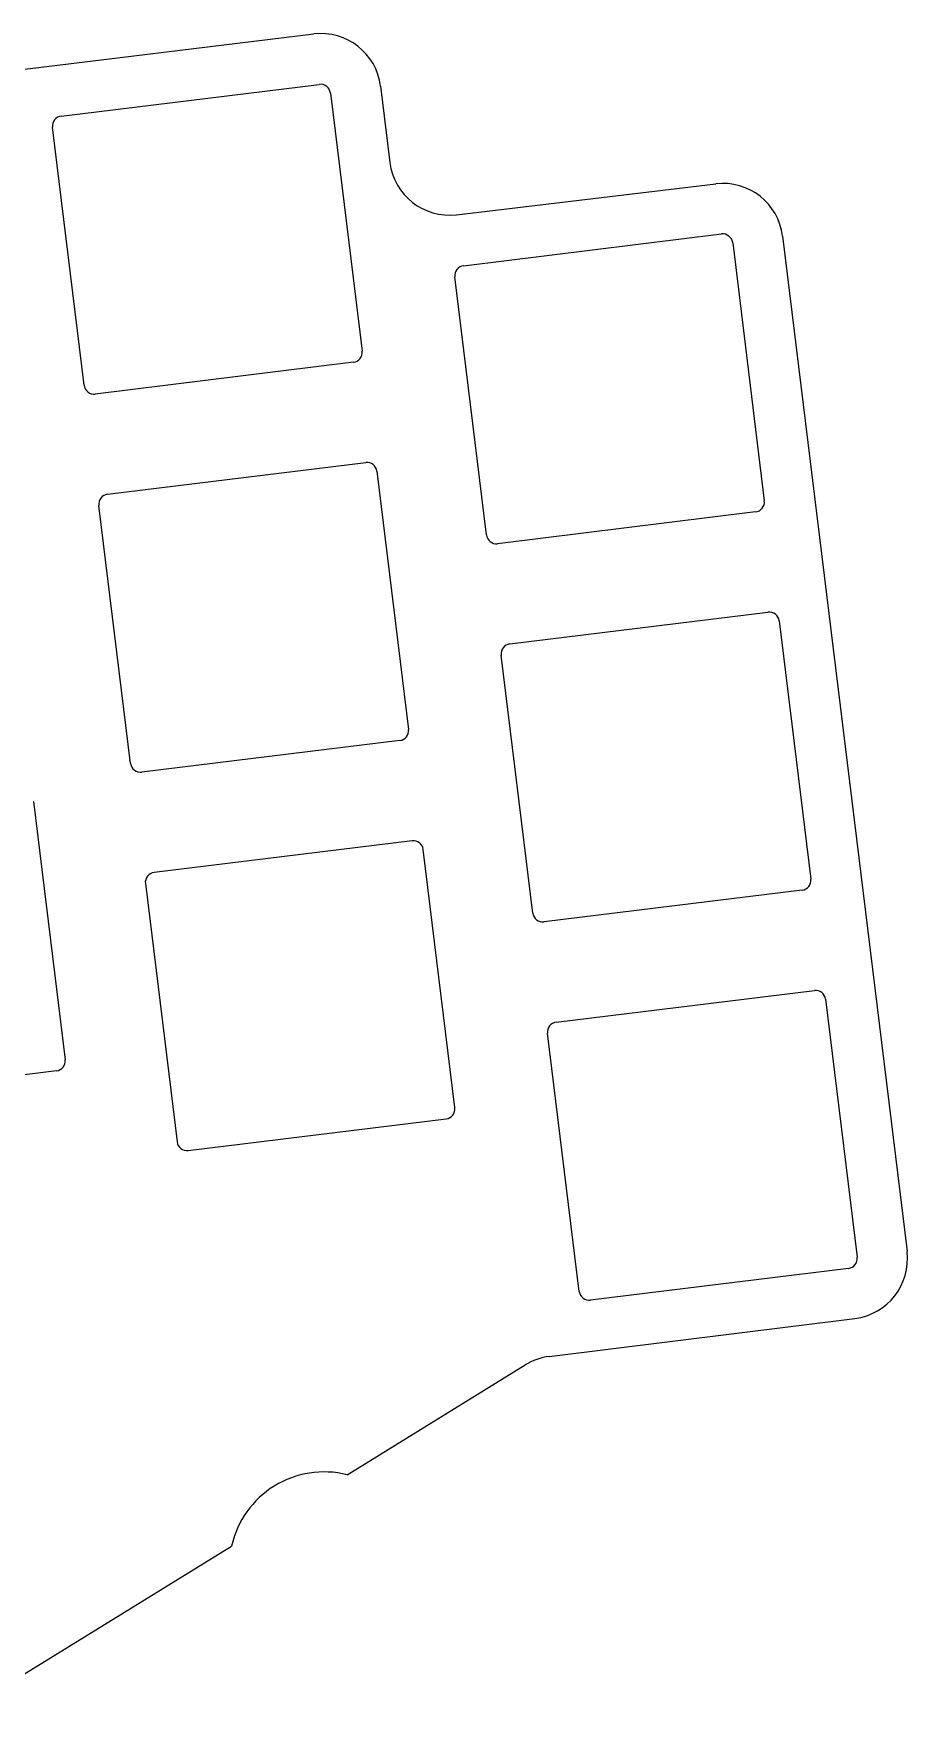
# Model space of a CAD drawing. Header units: millimetres. Extents: x -116 to 116, y -54 to 54.
# Drawn here: x 72.4 to 116.1, y -32.2 to 51.7 of the extents above; entities that cross this region are included whole.
import ezdxf

# ---------------------------------------------------------------- set-up
doc = ezdxf.new("R2010")
doc.units = ezdxf.units.MM
doc.layers.add('Pocket008', color=7, linetype='CONTINUOUS')

msp = doc.modelspace()

# ---------------------------------------------------------------- linework, layer by layer
at = {"layer": 'Pocket008'}
for p, q in [((70.46, 49.7019, -1.6), (86.4369, 51.641, -1.6)), ((70.46, 49.7019, 1.9), (86.4369, 51.641, 1.9)), ((70.46, 49.7019, -1.6), (86.4369, 51.641, -1.6)), ((70.46, 49.7019, 1.9), (86.4369, 51.641, 1.9)), ((86.4369, 51.641, -1.6), (86.4369, 51.641, 1.9)), ((86.4369, 51.641, -1.6), (86.4369, 51.641, 1.9)), ((73.8101, 47.5392, -1.6), (86.7132, 49.1235, -1.6)), ((73.8101, 47.5392, 1.9), (86.7132, 49.1235, 1.9)), ((73.8101, 47.5392, 1.9), (86.7132, 49.1235, 1.9)), ((73.8101, 47.5392, -1.6), (86.7132, 49.1235, -1.6)), ((86.7132, 49.1235, 1.9), (86.7132, 49.1235, -1.6)), ((86.7132, 49.1235, 1.9), (86.7132, 49.1235, -1.6)), ((87.2705, 48.6882, -1.6), (88.8519, 35.7859, -1.6)), ((87.2705, 48.6882, 1.9), (88.8519, 35.7859, 1.9)), ((87.2705, 48.6882, 1.9), (87.2705, 48.6882, -1.6)), ((87.2705, 48.6882, 1.9), (88.8519, 35.7859, 1.9)), ((87.2705, 48.6882, -1.6), (88.8519, 35.7859, -1.6)), ((87.2705, 48.6882, 1.9), (87.2705, 48.6882, -1.6)), ((89.7758, 49.0293, -1.6), (90.245, 45.2176, -1.6)), ((89.7758, 49.0293, 1.9), (90.245, 45.2176, 1.9)), ((89.7758, 49.0293, -1.6), (89.7758, 49.0293, 1.9)), ((89.7758, 49.0293, -1.6), (90.245, 45.2176, -1.6)), ((89.7758, 49.0293, 1.9), (90.245, 45.2176, 1.9)), ((89.7758, 49.0293, -1.6), (89.7758, 49.0293, 1.9)), ((74.9591, 34.0789, -1.6), (73.3748, 46.982, -1.6)), ((74.9591, 34.0789, 1.9), (73.3748, 46.982, 1.9)), ((73.3748, 46.982, 1.9), (73.3748, 46.982, -1.6)), ((74.9591, 34.0789, 1.9), (73.3748, 46.982, 1.9)), ((73.3748, 46.982, 1.9), (73.3748, 46.982, -1.6)), ((74.9591, 34.0789, -1.6), (73.3748, 46.982, -1.6)), ((73.8101, 47.5392, 1.9), (73.8101, 47.5392, -1.6)), ((73.8101, 47.5392, 1.9), (73.8101, 47.5392, -1.6)), ((90.245, 45.2176, -1.6), (90.245, 45.2176, 1.9)), ((90.245, 45.2176, -1.6), (90.245, 45.2176, 1.9)), ((93.5772, 42.6051, -1.6), (106.541, 44.1485, -1.6)), ((93.5772, 42.6051, 1.9), (106.541, 44.1485, 1.9)), ((93.5772, 42.6051, -1.6), (106.541, 44.1485, -1.6)), ((93.5772, 42.6051, 1.9), (106.541, 44.1485, 1.9)), ((106.541, 44.1485, -1.6), (106.541, 44.1485, 1.9)), ((106.541, 44.1485, -1.6), (106.541, 44.1485, 1.9)), ((93.5772, 42.6051, -1.6), (93.5772, 42.6051, 1.9)), ((93.5772, 42.6051, -1.6), (93.5772, 42.6051, 1.9)), ((93.9204, 40.0593, -1.6), (106.824, 41.6436, -1.6)), ((93.9204, 40.0593, 1.9), (106.824, 41.6436, 1.9)), ((93.9204, 40.0593, 1.9), (106.824, 41.6436, 1.9)), ((93.9204, 40.0593, -1.6), (106.824, 41.6436, -1.6)), ((106.824, 41.6436, 1.9), (106.824, 41.6436, -1.6)), ((106.824, 41.6436, 1.9), (106.824, 41.6436, -1.6)), ((107.381, 41.2083, -1.6), (108.962, 28.3059, -1.6)), ((107.381, 41.2083, 1.9), (108.962, 28.3059, 1.9)), ((107.381, 41.2083, 1.9), (107.381, 41.2083, -1.6)), ((107.381, 41.2083, 1.9), (108.962, 28.3059, 1.9)), ((107.381, 41.2083, -1.6), (108.962, 28.3059, -1.6)), ((107.381, 41.2083, 1.9), (107.381, 41.2083, -1.6)), ((109.874, 41.5345, -1.6), (116.096, -9.22559, -1.6)), ((109.874, 41.5345, 1.9), (116.096, -9.22559, 1.9)), ((109.874, 41.5345, -1.6), (109.874, 41.5345, 1.9)), ((109.874, 41.5345, -1.6), (116.096, -9.22559, -1.6)), ((109.874, 41.5345, 1.9), (116.096, -9.22559, 1.9)), ((109.874, 41.5345, -1.6), (109.874, 41.5345, 1.9)), ((95.0694, 26.599, -1.6), (93.4851, 39.5021, -1.6)), ((95.0694, 26.599, 1.9), (93.4851, 39.5021, 1.9)), ((93.4851, 39.5021, 1.9), (93.4851, 39.5021, -1.6)), ((95.0694, 26.599, 1.9), (93.4851, 39.5021, 1.9)), ((93.4851, 39.5021, 1.9), (93.4851, 39.5021, -1.6)), ((95.0694, 26.599, -1.6), (93.4851, 39.5021, -1.6)), ((93.9204, 40.0593, 1.9), (93.9204, 40.0593, -1.6)), ((93.9204, 40.0593, 1.9), (93.9204, 40.0593, -1.6)), ((88.4165, 35.2287, -1.6), (75.5163, 33.6436, -1.6)), ((88.4165, 35.2287, 1.9), (75.5163, 33.6436, 1.9)), ((88.4165, 35.2287, 1.9), (75.5163, 33.6436, 1.9)), ((88.4165, 35.2287, -1.6), (75.5163, 33.6436, -1.6)), ((88.4165, 35.2287, 1.9), (88.4165, 35.2287, -1.6)), ((88.4165, 35.2287, 1.9), (88.4165, 35.2287, -1.6)), ((88.8519, 35.7859, 1.9), (88.8519, 35.7859, -1.6)), ((88.8519, 35.7859, 1.9), (88.8519, 35.7859, -1.6)), ((74.9591, 34.0789, 1.9), (74.9591, 34.0789, -1.6)), ((74.9591, 34.0789, 1.9), (74.9591, 34.0789, -1.6)), ((75.5163, 33.6436, 1.9), (75.5163, 33.6436, -1.6)), ((75.5163, 33.6436, 1.9), (75.5163, 33.6436, -1.6)), ((76.1316, 28.6324, -1.6), (89.0347, 30.2167, -1.6)), ((76.1316, 28.6324, 1.9), (89.0347, 30.2167, 1.9)), ((76.1316, 28.6324, 1.9), (89.0347, 30.2167, 1.9)), ((76.1316, 28.6324, -1.6), (89.0347, 30.2167, -1.6)), ((89.0347, 30.2167, 1.9), (89.0347, 30.2167, -1.6)), ((89.0347, 30.2167, 1.9), (89.0347, 30.2167, -1.6)), ((89.5919, 29.7814, -1.6), (91.1733, 16.8791, -1.6)), ((89.5919, 29.7814, 1.9), (91.1733, 16.8791, 1.9)), ((89.5919, 29.7814, 1.9), (89.5919, 29.7814, -1.6)), ((89.5919, 29.7814, 1.9), (91.1733, 16.8791, 1.9)), ((89.5919, 29.7814, -1.6), (91.1733, 16.8791, -1.6)), ((89.5919, 29.7814, 1.9), (89.5919, 29.7814, -1.6)), ((76.1316, 28.6324, 1.9), (76.1316, 28.6324, -1.6)), ((76.1316, 28.6324, 1.9), (76.1316, 28.6324, -1.6)), ((77.2806, 15.1721, -1.6), (75.6963, 28.0752, -1.6)), ((77.2806, 15.1721, 1.9), (75.6963, 28.0752, 1.9)), ((75.6963, 28.0752, 1.9), (75.6963, 28.0752, -1.6)), ((77.2806, 15.1721, 1.9), (75.6963, 28.0752, 1.9)), ((75.6963, 28.0752, 1.9), (75.6963, 28.0752, -1.6)), ((77.2806, 15.1721, -1.6), (75.6963, 28.0752, -1.6)), ((108.527, 27.7487, -1.6), (95.6266, 26.1637, -1.6)), ((108.527, 27.7487, 1.9), (95.6266, 26.1637, 1.9)), ((108.527, 27.7487, 1.9), (95.6266, 26.1637, 1.9)), ((108.527, 27.7487, -1.6), (95.6266, 26.1637, -1.6)), ((108.527, 27.7487, 1.9), (108.527, 27.7487, -1.6)), ((108.527, 27.7487, 1.9), (108.527, 27.7487, -1.6)), ((108.962, 28.3059, 1.9), (108.962, 28.3059, -1.6)), ((108.962, 28.3059, 1.9), (108.962, 28.3059, -1.6)), ((95.0694, 26.599, 1.9), (95.0694, 26.599, -1.6)), ((95.0694, 26.599, 1.9), (95.0694, 26.599, -1.6)), ((95.6266, 26.1637, 1.9), (95.6266, 26.1637, -1.6)), ((95.6266, 26.1637, 1.9), (95.6266, 26.1637, -1.6)), ((96.2419, 21.1525, -1.6), (109.145, 22.7368, -1.6)), ((96.2419, 21.1525, 1.9), (109.145, 22.7368, 1.9)), ((96.2419, 21.1525, 1.9), (109.145, 22.7368, 1.9)), ((96.2419, 21.1525, -1.6), (109.145, 22.7368, -1.6)), ((109.145, 22.7368, 1.9), (109.145, 22.7368, -1.6)), ((109.145, 22.7368, 1.9), (109.145, 22.7368, -1.6)), ((109.702, 22.3015, -1.6), (111.284, 9.39913, -1.6)), ((109.702, 22.3015, 1.9), (111.284, 9.39913, 1.9)), ((109.702, 22.3015, 1.9), (109.702, 22.3015, -1.6)), ((109.702, 22.3015, 1.9), (111.284, 9.39913, 1.9)), ((109.702, 22.3015, -1.6), (111.284, 9.39913, -1.6)), ((109.702, 22.3015, 1.9), (109.702, 22.3015, -1.6)), ((96.2419, 21.1525, 1.9), (96.2419, 21.1525, -1.6)), ((96.2419, 21.1525, 1.9), (96.2419, 21.1525, -1.6)), ((97.3908, 7.69218, -1.6), (95.8065, 20.5953, -1.6)), ((97.3908, 7.69218, 1.9), (95.8065, 20.5953, 1.9)), ((95.8065, 20.5953, 1.9), (95.8065, 20.5953, -1.6)), ((97.3908, 7.69218, 1.9), (95.8065, 20.5953, 1.9)), ((95.8065, 20.5953, 1.9), (95.8065, 20.5953, -1.6)), ((97.3908, 7.69218, -1.6), (95.8065, 20.5953, -1.6)), ((91.1733, 16.8791, 1.9), (91.1733, 16.8791, -1.6)), ((91.1733, 16.8791, 1.9), (91.1733, 16.8791, -1.6)), ((90.738, 16.3218, -1.6), (77.8378, 14.7368, -1.6)), ((90.738, 16.3218, 1.9), (77.8378, 14.7368, 1.9)), ((90.738, 16.3218, 1.9), (77.8378, 14.7368, 1.9)), ((90.738, 16.3218, -1.6), (77.8378, 14.7368, -1.6)), ((90.738, 16.3218, 1.9), (90.738, 16.3218, -1.6)), ((90.738, 16.3218, 1.9), (90.738, 16.3218, -1.6)), ((77.2806, 15.1721, 1.9), (77.2806, 15.1721, -1.6)), ((77.2806, 15.1721, 1.9), (77.2806, 15.1721, -1.6)), ((77.8378, 14.7368, 1.9), (77.8378, 14.7368, -1.6)), ((77.8378, 14.7368, 1.9), (77.8378, 14.7368, -1.6)), ((72.4277, 13.2677, -1.6), (74.0091, 0.36536, -1.6)), ((72.4277, 13.2677, 1.9), (74.0091, 0.36536, 1.9)), ((72.4277, 13.2677, 1.9), (72.4277, 13.2677, -1.6)), ((72.4277, 13.2677, 1.9), (74.0091, 0.36536, 1.9)), ((72.4277, 13.2677, -1.6), (74.0091, 0.36536, -1.6)), ((72.4277, 13.2677, 1.9), (72.4277, 13.2677, -1.6)), ((91.3562, 11.3099, -1.6), (78.4531, 9.7256, -1.6)), ((91.3562, 11.3099, 1.9), (78.4531, 9.7256, 1.9)), ((91.3562, 11.3099, 1.9), (78.4531, 9.7256, 1.9)), ((91.3562, 11.3099, -1.6), (78.4531, 9.7256, -1.6)), ((91.3562, 11.3099, 1.9), (91.3562, 11.3099, -1.6)), ((91.3562, 11.3099, 1.9), (91.3562, 11.3099, -1.6)), ((93.4962, -2.02815, -1.6), (91.9134, 10.8746, -1.6)), ((93.4962, -2.02815, 1.9), (91.9134, 10.8746, 1.9)), ((93.4962, -2.02815, 1.9), (91.9134, 10.8746, 1.9)), ((91.9134, 10.8746, 1.9), (91.9134, 10.8746, -1.6)), ((93.4962, -2.02815, -1.6), (91.9134, 10.8746, -1.6)), ((91.9134, 10.8746, 1.9), (91.9134, 10.8746, -1.6)), ((78.4531, 9.7256, 1.9), (78.4531, 9.7256, -1.6)), ((78.4531, 9.7256, 1.9), (78.4531, 9.7256, -1.6)), ((111.284, 9.39913, 1.9), (111.284, 9.39913, -1.6)), ((111.284, 9.39913, 1.9), (111.284, 9.39913, -1.6)), ((78.0177, 9.1684, -1.6), (79.602, -3.7347, -1.6)), ((78.0177, 9.1684, 1.9), (79.602, -3.7347, 1.9)), ((78.0177, 9.1684, 1.9), (78.0177, 9.1684, -1.6)), ((78.0177, 9.1684, 1.9), (79.602, -3.7347, 1.9)), ((78.0177, 9.1684, -1.6), (79.602, -3.7347, -1.6)), ((78.0177, 9.1684, 1.9), (78.0177, 9.1684, -1.6)), ((110.848, 8.84192, -1.6), (97.9481, 7.25685, -1.6)), ((110.848, 8.84192, 1.9), (97.9481, 7.25685, 1.9)), ((110.848, 8.84192, 1.9), (97.9481, 7.25685, 1.9)), ((110.848, 8.84192, -1.6), (97.9481, 7.25685, -1.6)), ((110.848, 8.84192, 1.9), (110.848, 8.84192, -1.6)), ((110.848, 8.84192, 1.9), (110.848, 8.84192, -1.6)), ((97.3908, 7.69218, 1.9), (97.3908, 7.69218, -1.6)), ((97.3908, 7.69218, 1.9), (97.3908, 7.69218, -1.6)), ((97.9481, 7.25685, 1.9), (97.9481, 7.25685, -1.6)), ((97.9481, 7.25685, 1.9), (97.9481, 7.25685, -1.6)), ((98.5633, 2.24568, -1.6), (111.466, 3.82998, -1.6)), ((98.5633, 2.24568, 1.9), (111.466, 3.82998, 1.9)), ((98.5633, 2.24568, 1.9), (111.466, 3.82998, 1.9)), ((98.5633, 2.24568, -1.6), (111.466, 3.82998, -1.6)), ((111.466, 3.82998, 1.9), (111.466, 3.82998, -1.6)), ((111.466, 3.82998, 1.9), (111.466, 3.82998, -1.6)), ((112.024, 3.39464, -1.6), (113.605, -9.50769, -1.6)), ((112.024, 3.39464, 1.9), (113.605, -9.50769, 1.9)), ((112.024, 3.39464, 1.9), (112.024, 3.39464, -1.6)), ((112.024, 3.39464, 1.9), (113.605, -9.50769, 1.9)), ((112.024, 3.39464, -1.6), (113.605, -9.50769, -1.6)), ((112.024, 3.39464, 1.9), (112.024, 3.39464, -1.6)), ((99.7123, -11.2146, -1.6), (98.128, 1.68847, -1.6)), ((99.7123, -11.2146, 1.9), (98.128, 1.68847, 1.9)), ((98.128, 1.68847, 1.9), (98.128, 1.68847, -1.6)), ((99.7123, -11.2146, 1.9), (98.128, 1.68847, 1.9)), ((98.128, 1.68847, 1.9), (98.128, 1.68847, -1.6)), ((99.7123, -11.2146, -1.6), (98.128, 1.68847, -1.6)), ((98.5633, 2.24568, 1.9), (98.5633, 2.24568, -1.6)), ((98.5633, 2.24568, 1.9), (98.5633, 2.24568, -1.6)), ((74.0091, 0.36536, 1.9), (74.0091, 0.36536, -1.6)), ((74.0091, 0.36536, 1.9), (74.0091, 0.36536, -1.6)), ((73.5738, -0.19184, -1.6), (60.6735, -1.77692, -1.6)), ((73.5738, -0.19184, 1.9), (60.6735, -1.77692, 1.9)), ((73.5738, -0.19184, 1.9), (60.6735, -1.77692, 1.9)), ((73.5738, -0.19184, -1.6), (60.6735, -1.77692, -1.6)), ((73.5738, -0.19184, 1.9), (73.5738, -0.19184, -1.6)), ((73.5738, -0.19184, 1.9), (73.5738, -0.19184, -1.6)), ((93.4962, -2.02815, 1.9), (93.4962, -2.02815, -1.6)), ((93.4962, -2.02815, 1.9), (93.4962, -2.02815, -1.6)), ((80.1592, -4.17004, -1.6), (93.0595, -2.58497, -1.6)), ((80.1592, -4.17004, 1.9), (93.0595, -2.58497, 1.9)), ((80.1592, -4.17004, 1.9), (93.0595, -2.58497, 1.9)), ((80.1592, -4.17004, -1.6), (93.0595, -2.58497, -1.6)), ((93.0595, -2.58497, 1.9), (93.0595, -2.58497, -1.6)), ((93.0595, -2.58497, 1.9), (93.0595, -2.58497, -1.6)), ((79.602, -3.7347, 1.9), (79.602, -3.7347, -1.6)), ((79.602, -3.7347, 1.9), (79.602, -3.7347, -1.6)), ((80.1592, -4.17004, 1.9), (80.1592, -4.17004, -1.6)), ((80.1592, -4.17004, 1.9), (80.1592, -4.17004, -1.6)), ((116.096, -9.22559, -1.6), (116.096, -9.22559, 1.9)), ((116.096, -9.22559, -1.6), (116.096, -9.22559, 1.9)), ((113.605, -9.50769, 1.9), (113.605, -9.50769, -1.6)), ((113.605, -9.50769, 1.9), (113.605, -9.50769, -1.6)), ((113.17, -10.0649, -1.6), (100.27, -11.65, -1.6)), ((113.17, -10.0649, 1.9), (100.27, -11.65, 1.9)), ((113.17, -10.0649, 1.9), (100.27, -11.65, 1.9)), ((113.17, -10.0649, -1.6), (100.27, -11.65, -1.6)), ((113.17, -10.0649, 1.9), (113.17, -10.0649, -1.6)), ((113.17, -10.0649, 1.9), (113.17, -10.0649, -1.6)), ((99.7123, -11.2146, 1.9), (99.7123, -11.2146, -1.6)), ((99.7123, -11.2146, 1.9), (99.7123, -11.2146, -1.6)), ((100.27, -11.65, 1.9), (100.27, -11.65, -1.6)), ((100.27, -11.65, 1.9), (100.27, -11.65, -1.6)), ((98.2081, -14.4676, -1.6), (113.488, -12.5677, -1.6)), ((98.2081, -14.4676, 1.9), (113.488, -12.5677, 1.9)), ((98.2081, -14.4676, -1.6), (113.488, -12.5677, -1.6)), ((98.2081, -14.4676, 1.9), (113.488, -12.5677, 1.9)), ((113.488, -12.5677, -1.6), (113.488, -12.5677, 1.9)), ((113.488, -12.5677, -1.6), (113.488, -12.5677, 1.9)), ((88.1034, -20.3773, -1.6), (97.004, -14.8909, -1.6)), ((88.1034, -20.3773, 1.9), (97.004, -14.8909, 1.9)), ((88.1034, -20.3773, -1.6), (97.004, -14.8909, -1.6)), ((88.1034, -20.3773, 1.9), (97.004, -14.8909, 1.9)), ((97.004, -14.8909, -1.6), (97.004, -14.8909, 1.9)), ((97.004, -14.8909, -1.6), (97.004, -14.8909, 1.9)), ((98.2081, -14.4676, -1.6), (98.2081, -14.4676, 1.9)), ((98.2081, -14.4676, -1.6), (98.2081, -14.4676, 1.9)), ((88.1034, -20.3773, -1.6), (88.1034, -20.3773, 1.9)), ((88.1034, -20.3773, -1.6), (88.1034, -20.3773, 1.9)), ((68.9082, -32.2102, -1.6), (82.3243, -23.9404, -1.6)), ((68.9082, -32.2102, 1.9), (82.3243, -23.9404, 1.9)), ((68.9082, -32.2102, -1.6), (82.3243, -23.9404, -1.6)), ((68.9082, -32.2102, 1.9), (82.3243, -23.9404, 1.9)), ((82.3243, -23.9404, -1.6), (82.3243, -23.9404, 1.9)), ((82.3243, -23.9404, -1.6), (82.3243, -23.9404, 1.9))]:
    msp.add_line(p, q, dxfattribs=at)
for centre, radius, start, end in [((86.7983, 48.6628, -1.6), 3.00003, 7.01711, 96.9196), ((86.7983, 48.6628, 1.9), 3.00003, 7.01711, 96.9196), ((86.7983, 48.6628, -1.6), 3.00003, 7.01711, 96.9196), ((86.7983, 48.6628, 1.9), 3.00003, 7.01711, 96.9196), ((86.7742, 48.6273, -1.6), 0.5, 7.00015, 96.9998), ((86.7742, 48.6273, 1.9), 0.5, 7.00015, 96.9998), ((86.7742, 48.6273, 1.9), 0.5, 7.00015, 96.9998), ((86.7742, 48.6273, -1.6), 0.5, 7.00015, 96.9998), ((73.8711, 47.043, -1.6), 0.5, 97.0002, -173), ((73.8711, 47.043, 1.9), 0.5, 97.0002, -173), ((73.8711, 47.043, 1.9), 0.5, 97.0002, -173), ((73.8711, 47.043, -1.6), 0.5, 97.0002, -173), ((93.2225, 45.584, -1.6), 2.99996, -172.984, -83.2103), ((93.2225, 45.584, 1.9), 2.99996, -172.984, -83.2103), ((93.2225, 45.584, -1.6), 2.99996, -172.984, -83.2103), ((93.2225, 45.584, 1.9), 2.99996, -172.984, -83.2103), ((106.896, 41.1695, -1.6), 3.00001, 6.98828, 96.7888), ((106.896, 41.1695, 1.9), 3.00001, 6.98828, 96.7888), ((106.896, 41.1695, -1.6), 3.00001, 6.98828, 96.7888), ((106.896, 41.1695, 1.9), 3.00001, 6.98828, 96.7888), ((106.884, 41.1473, -1.6), 0.5, 7.00015, 96.9998), ((106.884, 41.1473, 1.9), 0.5, 7.00015, 96.9998), ((106.884, 41.1473, 1.9), 0.5, 7.00015, 96.9998), ((106.884, 41.1473, -1.6), 0.5, 7.00015, 96.9998), ((93.9814, 39.563, -1.6), 0.5, 97.0002, -173), ((93.9814, 39.563, 1.9), 0.5, 97.0002, -173), ((93.9814, 39.563, 1.9), 0.5, 97.0002, -173), ((93.9814, 39.563, -1.6), 0.5, 97.0002, -173), ((88.3556, 35.7249, -1.6), 0.5, -82.9998, 6.99985), ((88.3556, 35.7249, 1.9), 0.5, -82.9998, 6.99985), ((88.3556, 35.7249, 1.9), 0.5, -82.9998, 6.99985), ((88.3556, 35.7249, -1.6), 0.5, -82.9998, 6.99985), ((75.4554, 34.1399, -1.6), 0.5, -173, -83.0002), ((75.4554, 34.1399, 1.9), 0.5, -173, -83.0002), ((75.4554, 34.1399, 1.9), 0.5, -173, -83.0002), ((75.4554, 34.1399, -1.6), 0.5, -173, -83.0002), ((89.0956, 29.7204, -1.6), 0.5, 7.00015, 96.9998), ((89.0956, 29.7204, 1.9), 0.5, 7.00015, 96.9998), ((89.0956, 29.7204, 1.9), 0.5, 7.00015, 96.9998), ((89.0956, 29.7204, -1.6), 0.5, 7.00015, 96.9998), ((76.1925, 28.1361, -1.6), 0.5, 97.0002, -173), ((76.1925, 28.1361, 1.9), 0.5, 97.0002, -173), ((76.1925, 28.1361, 1.9), 0.5, 97.0002, -173), ((76.1925, 28.1361, -1.6), 0.5, 97.0002, -173), ((108.466, 28.245, -1.6), 0.5, -82.9998, 6.99985), ((108.466, 28.245, 1.9), 0.5, -82.9998, 6.99985), ((108.466, 28.245, 1.9), 0.5, -82.9998, 6.99985), ((108.466, 28.245, -1.6), 0.5, -82.9998, 6.99985), ((95.5657, 26.6599, -1.6), 0.5, -173, -83.0002), ((95.5657, 26.6599, 1.9), 0.5, -173, -83.0002), ((95.5657, 26.6599, 1.9), 0.5, -173, -83.0002), ((95.5657, 26.6599, -1.6), 0.5, -173, -83.0002), ((109.206, 22.2405, -1.6), 0.5, 7.00015, 96.9998), ((109.206, 22.2405, 1.9), 0.5, 7.00015, 96.9998), ((109.206, 22.2405, 1.9), 0.5, 7.00015, 96.9998), ((109.206, 22.2405, -1.6), 0.5, 7.00015, 96.9998), ((96.3028, 20.6562, -1.6), 0.5, 97.0002, -173), ((96.3028, 20.6562, 1.9), 0.5, 97.0002, -173), ((96.3028, 20.6562, 1.9), 0.5, 97.0002, -173), ((96.3028, 20.6562, -1.6), 0.5, 97.0002, -173), ((90.6771, 16.8181, -1.6), 0.5, -82.9998, 6.99985), ((90.6771, 16.8181, 1.9), 0.5, -82.9998, 6.99985), ((90.6771, 16.8181, 1.9), 0.5, -82.9998, 6.99985), ((90.6771, 16.8181, -1.6), 0.5, -82.9998, 6.99985), ((77.7768, 15.233, -1.6), 0.5, -173, -83.0002), ((77.7768, 15.233, 1.9), 0.5, -173, -83.0002), ((77.7768, 15.233, 1.9), 0.5, -173, -83.0002), ((77.7768, 15.233, -1.6), 0.5, -173, -83.0002), ((91.4171, 10.8136, -1.6), 0.5, 7.00015, 96.9998), ((91.4171, 10.8136, 1.9), 0.5, 7.00015, 96.9998), ((91.4171, 10.8136, 1.9), 0.5, 7.00015, 96.9998), ((91.4171, 10.8136, -1.6), 0.5, 7.00015, 96.9998), ((78.514, 9.22933, -1.6), 0.5, 97.0002, -173), ((78.514, 9.22933, 1.9), 0.5, 97.0002, -173), ((78.514, 9.22933, 1.9), 0.5, 97.0002, -173), ((78.514, 9.22933, -1.6), 0.5, 97.0002, -173), ((110.787, 9.33819, -1.6), 0.5, -82.9998, 6.99985), ((110.787, 9.33819, 1.9), 0.5, -82.9998, 6.99985), ((110.787, 9.33819, 1.9), 0.5, -82.9998, 6.99985), ((110.787, 9.33819, -1.6), 0.5, -82.9998, 6.99985), ((97.8871, 7.75312, -1.6), 0.5, -173, -83.0002), ((97.8871, 7.75312, 1.9), 0.5, -173, -83.0002), ((97.8871, 7.75312, 1.9), 0.5, -173, -83.0002), ((97.8871, 7.75312, -1.6), 0.5, -173, -83.0002), ((111.527, 3.3337, -1.6), 0.5, 7.00015, 96.9998), ((111.527, 3.3337, 1.9), 0.5, 7.00015, 96.9998), ((111.527, 3.3337, 1.9), 0.5, 7.00015, 96.9998), ((111.527, 3.3337, -1.6), 0.5, 7.00015, 96.9998), ((98.6243, 1.7494, -1.6), 0.5, 97.0002, -173), ((98.6243, 1.7494, 1.9), 0.5, 97.0002, -173), ((98.6243, 1.7494, 1.9), 0.5, 97.0002, -173), ((98.6243, 1.7494, -1.6), 0.5, 97.0002, -173), ((73.5128, 0.30443, -1.6), 0.5, -82.9998, 6.99985), ((73.5128, 0.30443, 1.9), 0.5, -82.9998, 6.99985), ((73.5128, 0.30443, 1.9), 0.5, -82.9998, 6.99985), ((73.5128, 0.30443, -1.6), 0.5, -82.9998, 6.99985), ((92.9973, -2.08646, -1.6), 0.50237, -82.8878, 6.66566), ((92.9973, -2.08646, 1.9), 0.50237, -82.8878, 6.66566), ((92.9973, -2.08646, 1.9), 0.50237, -82.8878, 6.66566), ((92.9973, -2.08646, -1.6), 0.50237, -82.8878, 6.66566), ((80.0983, -3.67377, -1.6), 0.5, -173, -83.0002), ((80.0983, -3.67377, 1.9), 0.5, -173, -83.0002), ((80.0983, -3.67377, 1.9), 0.5, -173, -83.0002), ((80.0983, -3.67377, -1.6), 0.5, -173, -83.0002), ((113.118, -9.59053, -1.6), 3.00007, -82.911, 6.98686), ((113.118, -9.59053, 1.9), 3.00007, -82.911, 6.98686), ((113.118, -9.59053, -1.6), 3.00007, -82.911, 6.98686), ((113.118, -9.59053, 1.9), 3.00007, -82.911, 6.98686), ((113.109, -9.56862, -1.6), 0.5, -82.9998, 6.99985), ((113.109, -9.56862, 1.9), 0.5, -82.9998, 6.99985), ((113.109, -9.56862, 1.9), 0.5, -82.9998, 6.99985), ((113.109, -9.56862, -1.6), 0.5, -82.9998, 6.99985), ((100.209, -11.1537, -1.6), 0.5, -173, -83.0002), ((100.209, -11.1537, 1.9), 0.5, -173, -83.0002), ((100.209, -11.1537, 1.9), 0.5, -173, -83.0002), ((100.209, -11.1537, -1.6), 0.5, -173, -83.0002), ((98.5782, -17.4444, -1.6), 2.9998, 97.0867, 121.652), ((98.5782, -17.4444, 1.9), 2.9998, 97.0867, 121.652), ((98.5782, -17.4444, -1.6), 2.9998, 97.0867, 121.652), ((98.5782, -17.4444, 1.9), 2.9998, 97.0867, 121.652), ((86.9575, -24.987, -1.6), 4.75, 76.0411, 167.271), ((86.9575, -24.987, 1.9), 4.75, 76.0411, 167.271), ((86.9575, -24.987, -1.6), 4.75, 76.0411, 167.271), ((86.9575, -24.987, 1.9), 4.75, 76.0411, 167.271)]:
    msp.add_arc(centre, radius, start, end, dxfattribs=at)

doc.saveas('drawing.dxf')
